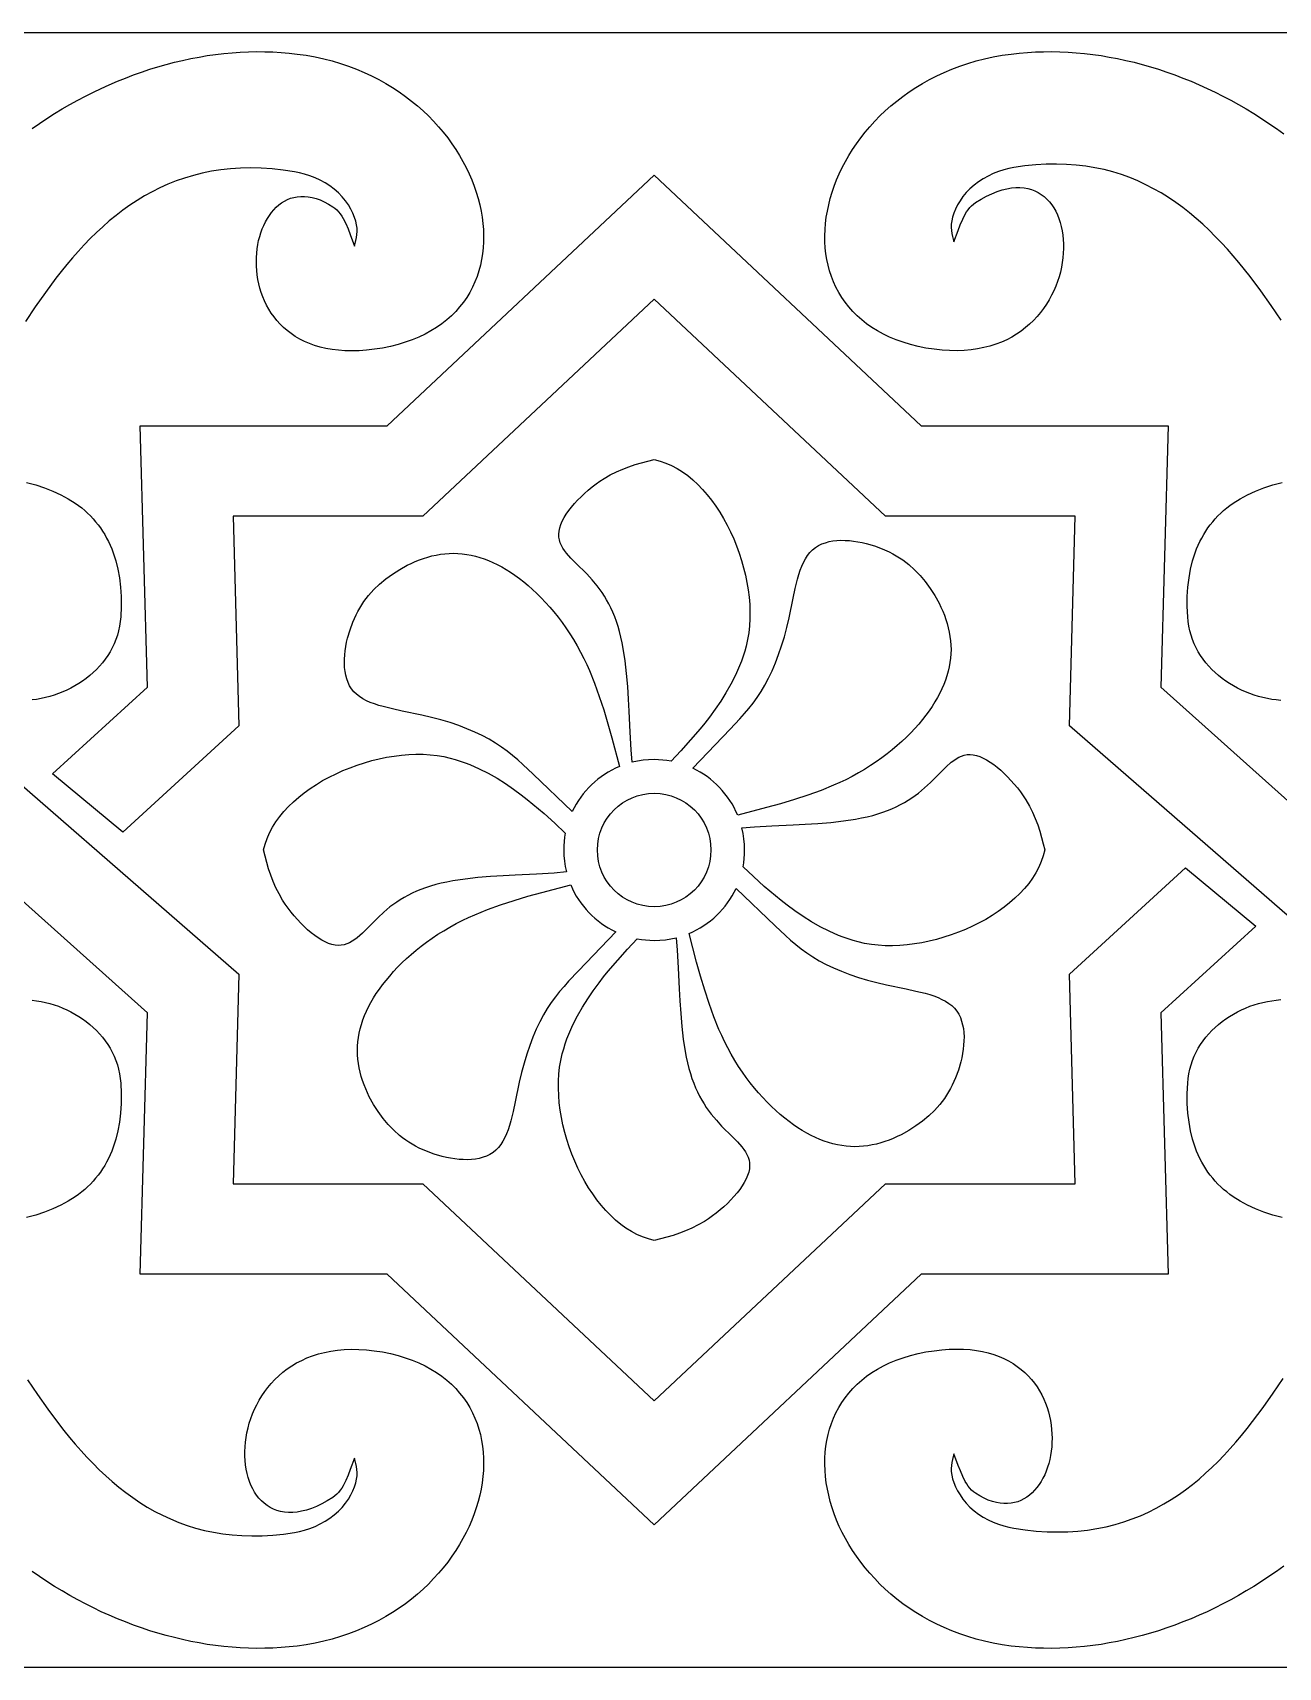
# Model space of a CAD drawing. Extents: x 1205 to 1306, y 664 to 686.
# Drawn here: x 1247.41 to 1264.17, y 663.79 to 685.79 of the extents above; entities that cross this region are included whole.
import ezdxf

# ---------------------------------------------------------------- set-up
doc = ezdxf.new("R2010")
doc.units = 0
doc.layers.add('LAYER_1', color=18, linetype='CONTINUOUS')

msp = doc.modelspace()

# ---------------------------------------------------------------- linework, layer by layer
at = {"layer": 'LAYER_1'}
for points in [[(1287.336, 685.791), (1255.77, 685.791), (1224.203, 685.791)], [(1247.399, 684.501), (1247.499, 684.57), (1247.6, 684.637), (1247.702, 684.702), (1247.805, 684.764), (1247.909, 684.824), (1248.013, 684.882), (1248.119, 684.938), (1248.225, 684.991), (1248.331, 685.042), (1248.439, 685.091), (1248.547, 685.137), (1248.655, 685.181), (1248.764, 685.223), (1248.873, 685.261), (1248.983, 685.298), (1249.093, 685.332), (1249.203, 685.363), (1249.314, 685.392), (1249.425, 685.418), (1249.536, 685.442), (1249.646, 685.463), (1249.757, 685.482), (1249.868, 685.497), (1249.979, 685.51), (1250.09, 685.521), (1250.201, 685.529), (1250.311, 685.534), (1250.421, 685.536), (1250.531, 685.535), (1250.64, 685.532), (1250.749, 685.525), (1250.858, 685.516), (1250.966, 685.504), (1251.088, 685.487), (1251.208, 685.465), (1251.324, 685.44), (1251.439, 685.41), (1251.55, 685.377), (1251.658, 685.341), (1251.764, 685.301), (1251.867, 685.257), (1251.967, 685.211), (1252.064, 685.161), (1252.158, 685.108), (1252.25, 685.053), (1252.338, 684.995), (1252.423, 684.934), (1252.505, 684.871), (1252.584, 684.806), (1252.66, 684.739), (1252.733, 684.67), (1252.802, 684.598), (1252.869, 684.525), (1252.932, 684.451), (1252.991, 684.374), (1253.048, 684.297), (1253.101, 684.218), (1253.151, 684.138), (1253.197, 684.057), (1253.24, 683.976), (1253.279, 683.893), (1253.315, 683.81), (1253.347, 683.727), (1253.376, 683.643), (1253.401, 683.559), (1253.423, 683.475), (1253.441, 683.391), (1253.455, 683.308), (1253.465, 683.224), (1253.472, 683.141), (1253.475, 683.059), (1253.474, 682.977), (1253.469, 682.896), (1253.46, 682.816), (1253.448, 682.738), (1253.431, 682.66), (1253.41, 682.584), (1253.386, 682.509), (1253.357, 682.436), (1253.324, 682.365), (1253.288, 682.296), (1253.247, 682.228), (1253.202, 682.163), (1253.152, 682.1), (1253.099, 682.039), (1253.041, 681.981), (1252.979, 681.926), (1252.912, 681.873), (1252.841, 681.824), (1252.766, 681.777), (1252.687, 681.734), (1252.602, 681.694), (1252.514, 681.657), (1252.421, 681.624), (1252.323, 681.594), (1252.221, 681.569), (1252.114, 681.547), (1252.005, 681.53), (1251.9, 681.517), (1251.799, 681.51), (1251.702, 681.507), (1251.609, 681.509), (1251.52, 681.516), (1251.435, 681.526), (1251.353, 681.541), (1251.275, 681.559), (1251.201, 681.581), (1251.131, 681.607), (1251.064, 681.636), (1251.001, 681.668), (1250.941, 681.703), (1250.885, 681.741), (1250.832, 681.781), (1250.783, 681.824), (1250.737, 681.87), (1250.694, 681.917), (1250.655, 681.967), (1250.618, 682.018), (1250.585, 682.071), (1250.555, 682.125), (1250.528, 682.18), (1250.505, 682.237), (1250.484, 682.295), (1250.466, 682.353), (1250.451, 682.412), (1250.438, 682.471), (1250.429, 682.53), (1250.422, 682.59), (1250.418, 682.649), (1250.417, 682.708), (1250.418, 682.767), (1250.422, 682.825), (1250.428, 682.882), (1250.437, 682.938), (1250.448, 682.993), (1250.462, 683.047), (1250.478, 683.099), (1250.496, 683.15), (1250.517, 683.198), (1250.54, 683.245), (1250.565, 683.289), (1250.592, 683.331), (1250.621, 683.371), (1250.652, 683.408), (1250.685, 683.442), (1250.72, 683.472), (1250.757, 683.5), (1250.796, 683.524), (1250.836, 683.545), (1250.878, 683.562), (1250.922, 683.574), (1250.968, 683.583), (1251.015, 683.588), (1251.064, 683.588), (1251.115, 683.583), (1251.167, 683.574), (1251.22, 683.56), (1251.275, 683.54), (1251.331, 683.515), (1251.388, 683.485), (1251.446, 683.449), (1251.474, 683.429), (1251.499, 683.406), (1251.523, 683.38), (1251.545, 683.352), (1251.566, 683.322), (1251.585, 683.291), (1251.62, 683.222), (1251.651, 683.149), (1251.68, 683.073), (1251.737, 682.918), (1251.757, 682.994), (1251.765, 683.033), (1251.77, 683.073), (1251.773, 683.115), (1251.772, 683.158), (1251.766, 683.204), (1251.756, 683.253), (1251.739, 683.305), (1251.717, 683.36), (1251.688, 683.416), (1251.655, 683.472), (1251.615, 683.528), (1251.571, 683.583), (1251.521, 683.635), (1251.466, 683.684), (1251.406, 683.729), (1251.343, 683.77), (1251.276, 683.806), (1251.207, 683.839), (1251.137, 683.866), (1251.067, 683.889), (1250.998, 683.907), (1250.931, 683.92), (1250.778, 683.942), (1250.629, 683.958), (1250.484, 683.967), (1250.342, 683.97), (1250.205, 683.967), (1250.071, 683.959), (1249.94, 683.944), (1249.813, 683.925), (1249.69, 683.9), (1249.57, 683.87), (1249.452, 683.835), (1249.339, 683.795), (1249.228, 683.751), (1249.12, 683.703), (1249.014, 683.65), (1248.912, 683.593), (1248.812, 683.533), (1248.715, 683.469), (1248.621, 683.401), (1248.529, 683.331), (1248.439, 683.257), (1248.351, 683.18), (1248.266, 683.101), (1248.182, 683.019), (1248.101, 682.935), (1248.021, 682.848), (1247.943, 682.76), (1247.867, 682.67), (1247.793, 682.578), (1247.72, 682.485), (1247.578, 682.294), (1247.442, 682.101), (1247.309, 681.905)], [(1264.203, 681.922), (1264.069, 682.12), (1263.93, 682.316), (1263.786, 682.508), (1263.712, 682.603), (1263.637, 682.696), (1263.56, 682.787), (1263.481, 682.877), (1263.401, 682.964), (1263.319, 683.05), (1263.235, 683.133), (1263.15, 683.214), (1263.062, 683.291), (1262.972, 683.366), (1262.88, 683.438), (1262.786, 683.507), (1262.689, 683.572), (1262.59, 683.634), (1262.488, 683.691), (1262.384, 683.745), (1262.277, 683.795), (1262.168, 683.84), (1262.055, 683.881), (1261.94, 683.917), (1261.822, 683.948), (1261.7, 683.974), (1261.576, 683.994), (1261.448, 684.01), (1261.317, 684.019), (1261.182, 684.023), (1261.044, 684.021), (1260.902, 684.012), (1260.757, 683.997), (1260.608, 683.976), (1260.541, 683.963), (1260.472, 683.945), (1260.402, 683.922), (1260.332, 683.894), (1260.264, 683.862), (1260.197, 683.826), (1260.133, 683.785), (1260.073, 683.74), (1260.018, 683.691), (1259.969, 683.638), (1259.924, 683.584), (1259.885, 683.528), (1259.851, 683.472), (1259.823, 683.416), (1259.8, 683.361), (1259.784, 683.309), (1259.773, 683.26), (1259.767, 683.214), (1259.766, 683.17), (1259.769, 683.129), (1259.775, 683.089), (1259.783, 683.05), (1259.802, 682.974), (1259.859, 683.129), (1259.888, 683.205), (1259.92, 683.279), (1259.954, 683.347), (1259.973, 683.379), (1259.994, 683.409), (1260.016, 683.437), (1260.04, 683.462), (1260.065, 683.485), (1260.093, 683.505), (1260.169, 683.551), (1260.242, 683.591), (1260.314, 683.624), (1260.382, 683.652), (1260.449, 683.674), (1260.513, 683.69), (1260.575, 683.701), (1260.634, 683.706), (1260.691, 683.706), (1260.745, 683.702), (1260.797, 683.693), (1260.846, 683.679), (1260.892, 683.661), (1260.937, 683.639), (1260.978, 683.613), (1261.017, 683.584), (1261.053, 683.551), (1261.087, 683.514), (1261.118, 683.475), (1261.146, 683.432), (1261.172, 683.387), (1261.195, 683.339), (1261.215, 683.289), (1261.232, 683.236), (1261.247, 683.182), (1261.258, 683.126), (1261.267, 683.068), (1261.273, 683.009), (1261.277, 682.948), (1261.277, 682.887), (1261.274, 682.824), (1261.269, 682.761), (1261.26, 682.698), (1261.249, 682.634), (1261.235, 682.57), (1261.217, 682.507), (1261.197, 682.443), (1261.173, 682.38), (1261.147, 682.318), (1261.117, 682.257), (1261.084, 682.197), (1261.048, 682.138), (1261.009, 682.08), (1260.967, 682.024), (1260.922, 681.97), (1260.873, 681.918), (1260.821, 681.868), (1260.766, 681.821), (1260.708, 681.776), (1260.646, 681.734), (1260.581, 681.695), (1260.513, 681.659), (1260.441, 681.627), (1260.366, 681.598), (1260.287, 681.573), (1260.206, 681.552), (1260.12, 681.535), (1260.032, 681.522), (1259.939, 681.514), (1259.844, 681.51), (1259.744, 681.512), (1259.642, 681.518), (1259.535, 681.53), (1259.426, 681.547), (1259.319, 681.569), (1259.216, 681.594), (1259.119, 681.624), (1259.026, 681.657), (1258.937, 681.694), (1258.853, 681.734), (1258.773, 681.777), (1258.698, 681.824), (1258.627, 681.873), (1258.561, 681.926), (1258.499, 681.981), (1258.441, 682.039), (1258.387, 682.1), (1258.338, 682.163), (1258.293, 682.228), (1258.252, 682.296), (1258.215, 682.365), (1258.182, 682.436), (1258.154, 682.509), (1258.129, 682.584), (1258.108, 682.66), (1258.092, 682.738), (1258.079, 682.816), (1258.071, 682.896), (1258.066, 682.977), (1258.065, 683.059), (1258.068, 683.141), (1258.074, 683.224), (1258.085, 683.308), (1258.099, 683.391), (1258.117, 683.475), (1258.138, 683.559), (1258.163, 683.643), (1258.192, 683.727), (1258.224, 683.81), (1258.26, 683.893), (1258.3, 683.976), (1258.342, 684.057), (1258.389, 684.138), (1258.438, 684.218), (1258.492, 684.297), (1258.548, 684.374), (1258.608, 684.451), (1258.671, 684.525), (1258.737, 684.598), (1258.807, 684.67), (1258.879, 684.739), (1258.955, 684.806), (1259.034, 684.871), (1259.116, 684.934), (1259.202, 684.995), (1259.29, 685.053), (1259.381, 685.108), (1259.475, 685.161), (1259.572, 685.211), (1259.672, 685.257), (1259.775, 685.301), (1259.881, 685.341), (1259.99, 685.377), (1260.101, 685.41), (1260.215, 685.44), (1260.332, 685.465), (1260.451, 685.487), (1260.573, 685.504), (1260.681, 685.516), (1260.79, 685.525), (1260.899, 685.532), (1261.008, 685.535), (1261.118, 685.536), (1261.228, 685.534), (1261.339, 685.529), (1261.449, 685.521), (1261.56, 685.51), (1261.671, 685.497), (1261.782, 685.482), (1261.893, 685.463), (1262.004, 685.442), (1262.115, 685.418), (1262.225, 685.392), (1262.336, 685.363), (1262.446, 685.332), (1262.556, 685.298), (1262.666, 685.261), (1262.775, 685.223), (1262.884, 685.181), (1262.993, 685.137), (1263.101, 685.091), (1263.208, 685.042), (1263.315, 684.991), (1263.421, 684.938), (1263.526, 684.882), (1263.631, 684.824), (1263.735, 684.764), (1263.837, 684.702), (1263.939, 684.637), (1264.04, 684.57), (1264.14, 684.501), (1264.239, 684.429)], [(1247.323, 679.737), (1247.449, 679.704), (1247.568, 679.666), (1247.681, 679.622), (1247.787, 679.573), (1247.887, 679.519), (1247.98, 679.459), (1248.024, 679.427), (1248.067, 679.394), (1248.108, 679.36), (1248.147, 679.324), (1248.185, 679.287), (1248.221, 679.249), (1248.255, 679.209), (1248.288, 679.168), (1248.319, 679.125), (1248.349, 679.082), (1248.377, 679.037), (1248.403, 678.99), (1248.428, 678.943), (1248.451, 678.894), (1248.472, 678.843), (1248.491, 678.792), (1248.526, 678.684), (1248.554, 678.572), (1248.575, 678.454), (1248.589, 678.33), (1248.597, 678.202), (1248.598, 678.068), (1248.593, 677.929), (1248.587, 677.864), (1248.577, 677.802), (1248.564, 677.741), (1248.548, 677.681), (1248.528, 677.623), (1248.505, 677.567), (1248.479, 677.512), (1248.45, 677.459), (1248.418, 677.407), (1248.384, 677.358), (1248.347, 677.31), (1248.308, 677.264), (1248.266, 677.22), (1248.222, 677.178), (1248.177, 677.138), (1248.129, 677.1), (1248.08, 677.065), (1248.029, 677.031), (1247.977, 676.999), (1247.923, 676.97), (1247.868, 676.943), (1247.812, 676.918), (1247.755, 676.895), (1247.697, 676.875), (1247.639, 676.857), (1247.58, 676.842), (1247.52, 676.829), (1247.46, 676.818), (1247.4, 676.81)], [(1264.199, 676.805), (1264.139, 676.81), (1264.079, 676.818), (1264.019, 676.829), (1263.96, 676.842), (1263.901, 676.857), (1263.842, 676.875), (1263.784, 676.895), (1263.727, 676.918), (1263.671, 676.943), (1263.616, 676.97), (1263.563, 676.999), (1263.51, 677.031), (1263.46, 677.065), (1263.41, 677.1), (1263.363, 677.138), (1263.317, 677.178), (1263.273, 677.22), (1263.232, 677.264), (1263.193, 677.31), (1263.156, 677.358), (1263.121, 677.407), (1263.09, 677.459), (1263.061, 677.512), (1263.035, 677.567), (1263.012, 677.623), (1262.992, 677.681), (1262.975, 677.741), (1262.962, 677.802), (1262.952, 677.864), (1262.947, 677.929), (1262.941, 678.068), (1262.942, 678.202), (1262.95, 678.33), (1262.965, 678.454), (1262.986, 678.572), (1263.014, 678.684), (1263.048, 678.792), (1263.068, 678.843), (1263.089, 678.894), (1263.112, 678.943), (1263.136, 678.99), (1263.163, 679.037), (1263.19, 679.082), (1263.22, 679.125), (1263.251, 679.168), (1263.284, 679.209), (1263.318, 679.249), (1263.354, 679.287), (1263.392, 679.324), (1263.431, 679.36), (1263.472, 679.394), (1263.515, 679.427), (1263.559, 679.459), (1263.653, 679.519), (1263.752, 679.573), (1263.859, 679.622), (1263.972, 679.666), (1264.091, 679.704), (1264.217, 679.737)], [(1247.4, 672.771), (1247.46, 672.763), (1247.52, 672.753), (1247.58, 672.74), (1247.639, 672.725), (1247.697, 672.707), (1247.755, 672.687), (1247.812, 672.664), (1247.868, 672.639), (1247.923, 672.612), (1247.977, 672.583), (1248.029, 672.551), (1248.08, 672.517), (1248.129, 672.481), (1248.177, 672.443), (1248.222, 672.403), (1248.266, 672.361), (1248.308, 672.317), (1248.347, 672.272), (1248.384, 672.224), (1248.418, 672.174), (1248.45, 672.123), (1248.479, 672.07), (1248.505, 672.015), (1248.528, 671.959), (1248.548, 671.901), (1248.564, 671.841), (1248.577, 671.78), (1248.587, 671.717), (1248.593, 671.653), (1248.598, 671.514), (1248.597, 671.38), (1248.589, 671.251), (1248.575, 671.128), (1248.554, 671.01), (1248.526, 670.898), (1248.491, 670.79), (1248.472, 670.739), (1248.451, 670.688), (1248.428, 670.639), (1248.403, 670.591), (1248.377, 670.545), (1248.349, 670.5), (1248.319, 670.456), (1248.288, 670.414), (1248.255, 670.373), (1248.221, 670.333), (1248.185, 670.295), (1248.147, 670.258), (1248.108, 670.222), (1248.067, 670.188), (1248.024, 670.155), (1247.98, 670.123), (1247.887, 670.063), (1247.787, 670.009), (1247.681, 669.96), (1247.568, 669.916), (1247.449, 669.878), (1247.323, 669.844)], [(1264.217, 669.844), (1264.091, 669.878), (1263.972, 669.916), (1263.859, 669.96), (1263.752, 670.009), (1263.653, 670.063), (1263.559, 670.123), (1263.515, 670.155), (1263.472, 670.188), (1263.431, 670.222), (1263.392, 670.258), (1263.354, 670.295), (1263.318, 670.333), (1263.284, 670.373), (1263.251, 670.414), (1263.22, 670.456), (1263.19, 670.5), (1263.163, 670.545), (1263.136, 670.591), (1263.112, 670.639), (1263.089, 670.688), (1263.068, 670.739), (1263.048, 670.79), (1263.014, 670.898), (1262.986, 671.01), (1262.965, 671.128), (1262.95, 671.251), (1262.942, 671.38), (1262.941, 671.514), (1262.947, 671.653), (1262.952, 671.717), (1262.962, 671.78), (1262.975, 671.841), (1262.992, 671.901), (1263.012, 671.959), (1263.035, 672.015), (1263.061, 672.07), (1263.09, 672.123), (1263.121, 672.174), (1263.156, 672.224), (1263.193, 672.272), (1263.232, 672.317), (1263.273, 672.361), (1263.317, 672.403), (1263.363, 672.443), (1263.41, 672.481), (1263.46, 672.517), (1263.51, 672.551), (1263.563, 672.583), (1263.616, 672.612), (1263.671, 672.639), (1263.727, 672.664), (1263.784, 672.687), (1263.842, 672.707), (1263.901, 672.725), (1263.96, 672.74), (1264.019, 672.753), (1264.079, 672.763), (1264.139, 672.771), (1264.199, 672.777)], [(1247.336, 667.66), (1247.471, 667.462), (1247.61, 667.266), (1247.754, 667.074), (1247.827, 666.979), (1247.903, 666.886), (1247.98, 666.795), (1248.058, 666.705), (1248.138, 666.617), (1248.22, 666.532), (1248.304, 666.449), (1248.39, 666.368), (1248.478, 666.29), (1248.567, 666.215), (1248.659, 666.144), (1248.754, 666.075), (1248.85, 666.01), (1248.949, 665.948), (1249.051, 665.89), (1249.155, 665.837), (1249.262, 665.787), (1249.372, 665.742), (1249.484, 665.701), (1249.599, 665.665), (1249.718, 665.634), (1249.839, 665.608), (1249.964, 665.587), (1250.092, 665.572), (1250.223, 665.563), (1250.357, 665.559), (1250.495, 665.561), (1250.637, 665.57), (1250.782, 665.584), (1250.931, 665.606), (1250.998, 665.619), (1251.067, 665.637), (1251.137, 665.66), (1251.207, 665.687), (1251.276, 665.72), (1251.343, 665.756), (1251.406, 665.797), (1251.466, 665.842), (1251.521, 665.891), (1251.571, 665.943), (1251.615, 665.998), (1251.655, 666.054), (1251.688, 666.11), (1251.717, 666.166), (1251.739, 666.221), (1251.756, 666.273), (1251.766, 666.322), (1251.772, 666.368), (1251.773, 666.411), (1251.77, 666.453), (1251.765, 666.493), (1251.757, 666.532), (1251.737, 666.607), (1251.68, 666.453), (1251.651, 666.376), (1251.62, 666.303), (1251.585, 666.235), (1251.566, 666.203), (1251.546, 666.173), (1251.523, 666.145), (1251.5, 666.12), (1251.474, 666.097), (1251.446, 666.077), (1251.371, 666.031), (1251.297, 665.991), (1251.226, 665.957), (1251.157, 665.93), (1251.09, 665.908), (1251.026, 665.892), (1250.965, 665.881), (1250.906, 665.876), (1250.849, 665.875), (1250.795, 665.88), (1250.743, 665.889), (1250.694, 665.903), (1250.647, 665.92), (1250.603, 665.942), (1250.561, 665.968), (1250.522, 665.998), (1250.486, 666.031), (1250.452, 666.068), (1250.421, 666.107), (1250.393, 666.15), (1250.368, 666.195), (1250.345, 666.243), (1250.325, 666.293), (1250.307, 666.346), (1250.293, 666.4), (1250.281, 666.456), (1250.272, 666.514), (1250.266, 666.573), (1250.263, 666.634), (1250.262, 666.695), (1250.265, 666.758), (1250.27, 666.821), (1250.279, 666.884), (1250.29, 666.948), (1250.305, 667.012), (1250.322, 667.075), (1250.343, 667.139), (1250.366, 667.201), (1250.393, 667.264), (1250.422, 667.325), (1250.455, 667.385), (1250.491, 667.444), (1250.53, 667.502), (1250.572, 667.558), (1250.618, 667.612), (1250.666, 667.664), (1250.718, 667.713), (1250.773, 667.761), (1250.832, 667.806), (1250.893, 667.848), (1250.958, 667.887), (1251.027, 667.922), (1251.098, 667.955), (1251.173, 667.984), (1251.252, 668.009), (1251.334, 668.03), (1251.419, 668.047), (1251.508, 668.06), (1251.6, 668.068), (1251.696, 668.072), (1251.795, 668.07), (1251.898, 668.064), (1252.004, 668.052), (1252.114, 668.035), (1252.221, 668.013), (1252.323, 667.988), (1252.421, 667.958), (1252.514, 667.925), (1252.602, 667.888), (1252.687, 667.848), (1252.766, 667.805), (1252.841, 667.758), (1252.912, 667.708), (1252.979, 667.656), (1253.041, 667.6), (1253.099, 667.542), (1253.152, 667.482), (1253.202, 667.419), (1253.247, 667.354), (1253.288, 667.286), (1253.324, 667.217), (1253.357, 667.146), (1253.386, 667.072), (1253.41, 666.998), (1253.431, 666.922), (1253.448, 666.844), (1253.46, 666.765), (1253.469, 666.685), (1253.474, 666.605), (1253.475, 666.523), (1253.472, 666.441), (1253.465, 666.358), (1253.455, 666.274), (1253.441, 666.19), (1253.423, 666.106), (1253.401, 666.022), (1253.376, 665.939), (1253.347, 665.855), (1253.315, 665.771), (1253.279, 665.688), (1253.24, 665.606), (1253.197, 665.524), (1253.151, 665.443), (1253.101, 665.364), (1253.048, 665.285), (1252.991, 665.207), (1252.932, 665.131), (1252.869, 665.057), (1252.802, 664.984), (1252.733, 664.912), (1252.66, 664.843), (1252.584, 664.776), (1252.505, 664.71), (1252.423, 664.647), (1252.338, 664.587), (1252.25, 664.529), (1252.158, 664.473), (1252.064, 664.421), (1251.967, 664.371), (1251.867, 664.325), (1251.764, 664.281), (1251.658, 664.241), (1251.55, 664.205), (1251.439, 664.171), (1251.324, 664.142), (1251.208, 664.117), (1251.088, 664.095), (1250.966, 664.077), (1250.858, 664.066), (1250.749, 664.056), (1250.64, 664.05), (1250.531, 664.047), (1250.421, 664.046), (1250.311, 664.048), (1250.201, 664.053), (1250.09, 664.061), (1249.979, 664.071), (1249.868, 664.084), (1249.757, 664.1), (1249.646, 664.119), (1249.536, 664.14), (1249.425, 664.163), (1249.314, 664.19), (1249.203, 664.219), (1249.093, 664.25), (1248.983, 664.284), (1248.873, 664.32), (1248.764, 664.359), (1248.655, 664.401), (1248.547, 664.444), (1248.439, 664.491), (1248.331, 664.539), (1248.225, 664.59), (1248.119, 664.644), (1248.013, 664.699), (1247.909, 664.757), (1247.805, 664.818), (1247.702, 664.88), (1247.6, 664.945), (1247.499, 665.012), (1247.399, 665.081)], [(1264.239, 665.152), (1264.14, 665.081), (1264.04, 665.012), (1263.939, 664.945), (1263.837, 664.88), (1263.735, 664.818), (1263.631, 664.757), (1263.526, 664.699), (1263.421, 664.644), (1263.315, 664.59), (1263.208, 664.539), (1263.101, 664.491), (1262.993, 664.444), (1262.884, 664.401), (1262.775, 664.359), (1262.666, 664.32), (1262.556, 664.284), (1262.446, 664.25), (1262.336, 664.219), (1262.225, 664.19), (1262.115, 664.163), (1262.004, 664.14), (1261.893, 664.119), (1261.782, 664.1), (1261.671, 664.084), (1261.56, 664.071), (1261.449, 664.061), (1261.339, 664.053), (1261.228, 664.048), (1261.118, 664.046), (1261.008, 664.047), (1260.899, 664.05), (1260.79, 664.056), (1260.681, 664.066), (1260.573, 664.077), (1260.451, 664.095), (1260.332, 664.117), (1260.215, 664.142), (1260.101, 664.171), (1259.99, 664.205), (1259.881, 664.241), (1259.775, 664.281), (1259.672, 664.325), (1259.572, 664.371), (1259.475, 664.421), (1259.381, 664.473), (1259.29, 664.529), (1259.202, 664.587), (1259.116, 664.647), (1259.034, 664.71), (1258.955, 664.776), (1258.879, 664.843), (1258.807, 664.912), (1258.737, 664.984), (1258.671, 665.057), (1258.608, 665.131), (1258.548, 665.207), (1258.492, 665.285), (1258.438, 665.364), (1258.389, 665.443), (1258.342, 665.524), (1258.3, 665.606), (1258.26, 665.688), (1258.224, 665.771), (1258.192, 665.855), (1258.163, 665.939), (1258.138, 666.022), (1258.117, 666.106), (1258.099, 666.19), (1258.085, 666.274), (1258.074, 666.358), (1258.068, 666.441), (1258.065, 666.523), (1258.066, 666.605), (1258.071, 666.685), (1258.079, 666.765), (1258.092, 666.844), (1258.108, 666.922), (1258.129, 666.998), (1258.154, 667.072), (1258.182, 667.146), (1258.215, 667.217), (1258.252, 667.286), (1258.293, 667.354), (1258.338, 667.419), (1258.387, 667.482), (1258.441, 667.542), (1258.499, 667.6), (1258.561, 667.656), (1258.627, 667.708), (1258.698, 667.758), (1258.773, 667.805), (1258.853, 667.848), (1258.937, 667.888), (1259.026, 667.925), (1259.119, 667.958), (1259.216, 667.988), (1259.319, 668.013), (1259.426, 668.035), (1259.535, 668.052), (1259.639, 668.064), (1259.74, 668.072), (1259.837, 668.074), (1259.93, 668.072), (1260.02, 668.066), (1260.105, 668.056), (1260.186, 668.041), (1260.264, 668.023), (1260.338, 668.001), (1260.409, 667.975), (1260.475, 667.946), (1260.538, 667.914), (1260.598, 667.879), (1260.654, 667.841), (1260.707, 667.8), (1260.756, 667.757), (1260.802, 667.712), (1260.845, 667.665), (1260.885, 667.615), (1260.921, 667.564), (1260.954, 667.511), (1260.984, 667.457), (1261.011, 667.401), (1261.035, 667.345), (1261.056, 667.287), (1261.074, 667.229), (1261.089, 667.17), (1261.101, 667.111), (1261.111, 667.051), (1261.117, 666.992), (1261.121, 666.933), (1261.123, 666.873), (1261.121, 666.815), (1261.118, 666.757), (1261.111, 666.7), (1261.102, 666.643), (1261.091, 666.588), (1261.077, 666.535), (1261.061, 666.483), (1261.043, 666.432), (1261.023, 666.383), (1261, 666.337), (1260.975, 666.292), (1260.948, 666.25), (1260.919, 666.211), (1260.888, 666.174), (1260.855, 666.14), (1260.819, 666.109), (1260.783, 666.082), (1260.744, 666.058), (1260.703, 666.037), (1260.661, 666.02), (1260.617, 666.007), (1260.571, 665.999), (1260.524, 665.994), (1260.475, 665.994), (1260.425, 665.999), (1260.373, 666.008), (1260.32, 666.022), (1260.265, 666.042), (1260.209, 666.067), (1260.152, 666.097), (1260.093, 666.133), (1260.065, 666.153), (1260.04, 666.176), (1260.016, 666.202), (1259.994, 666.229), (1259.974, 666.259), (1259.955, 666.291), (1259.92, 666.359), (1259.889, 666.433), (1259.859, 666.509), (1259.802, 666.663), (1259.783, 666.588), (1259.775, 666.549), (1259.769, 666.509), (1259.766, 666.467), (1259.767, 666.424), (1259.773, 666.377), (1259.784, 666.328), (1259.8, 666.276), (1259.823, 666.222), (1259.851, 666.166), (1259.885, 666.11), (1259.924, 666.054), (1259.969, 665.999), (1260.018, 665.947), (1260.073, 665.898), (1260.133, 665.853), (1260.197, 665.812), (1260.264, 665.775), (1260.332, 665.743), (1260.402, 665.716), (1260.472, 665.693), (1260.541, 665.675), (1260.608, 665.662), (1260.761, 665.639), (1260.91, 665.624), (1261.056, 665.615), (1261.197, 665.612), (1261.335, 665.614), (1261.469, 665.623), (1261.599, 665.637), (1261.726, 665.657), (1261.85, 665.682), (1261.97, 665.712), (1262.087, 665.747), (1262.201, 665.787), (1262.312, 665.831), (1262.42, 665.879), (1262.525, 665.932), (1262.627, 665.989), (1262.727, 666.049), (1262.824, 666.113), (1262.919, 666.18), (1263.011, 666.251), (1263.101, 666.325), (1263.188, 666.402), (1263.274, 666.481), (1263.357, 666.563), (1263.439, 666.647), (1263.518, 666.734), (1263.596, 666.822), (1263.672, 666.912), (1263.747, 667.004), (1263.82, 667.097), (1263.961, 667.287), (1264.098, 667.481), (1264.23, 667.677)], [(1224.203, 663.791), (1255.77, 663.791), (1287.336, 663.791)]]:
    msp.add_lwpolyline(points, dxfattribs=at)
for points in [[(1255.77, 683.874), (1259.362, 680.499), (1262.686, 680.499), (1262.587, 676.984), (1265.83, 674.081), (1272.542, 674.09), (1273.013, 674.519), (1273.938, 673.595), (1273.139, 672.865), (1265.494, 672.865), (1261.356, 676.462), (1261.435, 679.283), (1258.881, 679.283), (1255.77, 682.205), (1252.659, 679.283), (1250.104, 679.283), (1250.183, 676.462), (1248.62, 675.032), (1247.675, 675.817), (1248.952, 676.984), (1248.854, 680.499), (1252.177, 680.499)], [(1255.77, 676.008), (1255.694, 676.005), (1255.619, 675.998), (1255.546, 675.987), (1255.474, 675.971), (1255.459, 676.138), (1255.445, 676.375), (1255.433, 676.661), (1255.424, 676.823), (1255.413, 676.993), (1255.398, 677.165), (1255.379, 677.336), (1255.354, 677.501), (1255.339, 677.581), (1255.322, 677.657), (1255.304, 677.73), (1255.284, 677.8), (1255.262, 677.866), (1255.238, 677.93), (1255.213, 677.99), (1255.187, 678.048), (1255.159, 678.104), (1255.13, 678.156), (1255.1, 678.207), (1255.068, 678.255), (1255.003, 678.346), (1254.934, 678.429), (1254.862, 678.507), (1254.717, 678.65), (1254.65, 678.718), (1254.59, 678.786), (1254.564, 678.82), (1254.541, 678.855), (1254.521, 678.89), (1254.505, 678.926), (1254.494, 678.964), (1254.487, 679.002), (1254.485, 679.042), (1254.489, 679.083), (1254.498, 679.126), (1254.513, 679.171), (1254.532, 679.217), (1254.557, 679.264), (1254.586, 679.311), (1254.619, 679.358), (1254.656, 679.406), (1254.696, 679.454), (1254.739, 679.5), (1254.785, 679.546), (1254.833, 679.591), (1254.883, 679.635), (1254.934, 679.677), (1254.987, 679.717), (1255.04, 679.754), (1255.095, 679.79), (1255.178, 679.838), (1255.262, 679.881), (1255.346, 679.918), (1255.43, 679.95), (1255.515, 679.979), (1255.6, 680.003), (1255.685, 680.025), (1255.77, 680.045), (1255.849, 680.026), (1255.926, 679.999), (1256.002, 679.966), (1256.077, 679.926), (1256.149, 679.881), (1256.22, 679.829), (1256.289, 679.773), (1256.355, 679.711), (1256.419, 679.644), (1256.481, 679.573), (1256.541, 679.498), (1256.598, 679.419), (1256.652, 679.337), (1256.703, 679.251), (1256.752, 679.163), (1256.797, 679.072), (1256.839, 678.979), (1256.878, 678.884), (1256.913, 678.787), (1256.945, 678.689), (1256.973, 678.59), (1256.998, 678.491), (1257.018, 678.391), (1257.034, 678.292), (1257.047, 678.193), (1257.055, 678.094), (1257.058, 677.996), (1257.058, 677.9), (1257.052, 677.806), (1257.042, 677.713), (1257.027, 677.622), (1257.007, 677.535), (1256.988, 677.467), (1256.967, 677.4), (1256.944, 677.334), (1256.918, 677.269), (1256.863, 677.144), (1256.802, 677.022), (1256.735, 676.906), (1256.664, 676.793), (1256.589, 676.685), (1256.513, 676.58), (1256.45, 676.5), (1256.387, 676.422), (1256.259, 676.272), (1256.129, 676.127), (1255.997, 675.986), (1255.941, 675.996), (1255.885, 676.002), (1255.828, 676.006)], [(1258.347, 675.737), (1258.266, 675.699), (1258.184, 675.662), (1258.014, 675.593), (1257.838, 675.53), (1257.656, 675.47), (1257.47, 675.414), (1257.28, 675.361), (1256.893, 675.26), (1256.87, 675.311), (1256.844, 675.362), (1256.817, 675.411), (1256.787, 675.458), (1256.756, 675.504), (1256.722, 675.548), (1256.686, 675.591), (1256.649, 675.632), (1256.609, 675.672), (1256.568, 675.709), (1256.525, 675.745), (1256.481, 675.778), (1256.435, 675.81), (1256.387, 675.84), (1256.338, 675.867), (1256.288, 675.892), (1256.791, 676.418), (1256.921, 676.557), (1256.983, 676.626), (1257.042, 676.696), (1257.1, 676.768), (1257.155, 676.844), (1257.208, 676.924), (1257.26, 677.011), (1257.309, 677.104), (1257.357, 677.204), (1257.402, 677.309), (1257.444, 677.421), (1257.484, 677.538), (1257.521, 677.659), (1257.555, 677.785), (1257.586, 677.915), (1257.64, 678.181), (1257.667, 678.312), (1257.698, 678.438), (1257.716, 678.498), (1257.735, 678.556), (1257.756, 678.611), (1257.779, 678.662), (1257.805, 678.711), (1257.833, 678.755), (1257.865, 678.795), (1257.9, 678.831), (1257.938, 678.862), (1257.98, 678.888), (1258.025, 678.91), (1258.073, 678.927), (1258.122, 678.941), (1258.174, 678.95), (1258.228, 678.956), (1258.282, 678.959), (1258.338, 678.958), (1258.395, 678.955), (1258.452, 678.948), (1258.509, 678.94), (1258.566, 678.928), (1258.622, 678.915), (1258.732, 678.883), (1258.835, 678.845), (1258.933, 678.802), (1258.98, 678.777), (1259.026, 678.752), (1259.07, 678.724), (1259.113, 678.695), (1259.155, 678.665), (1259.195, 678.632), (1259.273, 678.563), (1259.347, 678.486), (1259.417, 678.403), (1259.484, 678.312), (1259.546, 678.215), (1259.602, 678.113), (1259.628, 678.059), (1259.652, 678.005), (1259.674, 677.95), (1259.694, 677.895), (1259.711, 677.838), (1259.726, 677.781), (1259.739, 677.723), (1259.749, 677.665), (1259.757, 677.607), (1259.761, 677.548), (1259.763, 677.49), (1259.761, 677.431), (1259.757, 677.373), (1259.749, 677.314), (1259.738, 677.255), (1259.725, 677.196), (1259.708, 677.137), (1259.688, 677.078), (1259.666, 677.019), (1259.64, 676.96), (1259.612, 676.901), (1259.58, 676.842), (1259.545, 676.783), (1259.508, 676.724), (1259.468, 676.664), (1259.424, 676.605), (1259.378, 676.546), (1259.329, 676.486), (1259.276, 676.427), (1259.221, 676.369), (1259.164, 676.31), (1259.103, 676.253), (1259.04, 676.196), (1258.973, 676.14), (1258.904, 676.084), (1258.833, 676.03), (1258.758, 675.978), (1258.681, 675.926), (1258.601, 675.876), (1258.519, 675.828), (1258.434, 675.782)], [(1254.668, 675.309), (1254.142, 675.812), (1254.004, 675.942), (1253.935, 676.004), (1253.865, 676.063), (1253.793, 676.121), (1253.717, 676.176), (1253.636, 676.23), (1253.55, 676.281), (1253.457, 676.33), (1253.357, 676.378), (1253.251, 676.423), (1253.14, 676.465), (1253.023, 676.505), (1252.901, 676.542), (1252.775, 676.576), (1252.645, 676.607), (1252.379, 676.661), (1252.248, 676.689), (1252.123, 676.72), (1252.063, 676.737), (1252.005, 676.756), (1251.95, 676.777), (1251.898, 676.8), (1251.85, 676.826), (1251.806, 676.855), (1251.765, 676.886), (1251.73, 676.921), (1251.699, 676.96), (1251.672, 677.002), (1251.651, 677.046), (1251.633, 677.094), (1251.62, 677.144), (1251.61, 677.195), (1251.604, 677.249), (1251.602, 677.304), (1251.602, 677.36), (1251.606, 677.416), (1251.612, 677.473), (1251.621, 677.53), (1251.632, 677.587), (1251.645, 677.643), (1251.677, 677.753), (1251.715, 677.857), (1251.759, 677.954), (1251.783, 678.001), (1251.809, 678.047), (1251.836, 678.091), (1251.865, 678.134), (1251.896, 678.176), (1251.928, 678.217), (1251.998, 678.295), (1252.074, 678.368), (1252.158, 678.439), (1252.249, 678.505), (1252.346, 678.567), (1252.448, 678.623), (1252.501, 678.649), (1252.555, 678.673), (1252.61, 678.695), (1252.666, 678.715), (1252.723, 678.732), (1252.78, 678.748), (1252.837, 678.761), (1252.895, 678.771), (1252.954, 678.778), (1253.012, 678.783), (1253.071, 678.784), (1253.129, 678.783), (1253.188, 678.778), (1253.247, 678.77), (1253.306, 678.76), (1253.364, 678.746), (1253.423, 678.729), (1253.482, 678.71), (1253.541, 678.687), (1253.6, 678.661), (1253.659, 678.633), (1253.718, 678.601), (1253.778, 678.567), (1253.837, 678.529), (1253.896, 678.489), (1253.956, 678.445), (1254.015, 678.399), (1254.074, 678.35), (1254.133, 678.298), (1254.192, 678.243), (1254.25, 678.185), (1254.308, 678.124), (1254.365, 678.061), (1254.421, 677.995), (1254.476, 677.926), (1254.53, 677.854), (1254.583, 677.78), (1254.634, 677.702), (1254.684, 677.623), (1254.732, 677.54), (1254.779, 677.455), (1254.823, 677.368), (1254.862, 677.287), (1254.898, 677.205), (1254.967, 677.035), (1255.031, 676.859), (1255.091, 676.677), (1255.147, 676.491), (1255.2, 676.301), (1255.301, 675.914), (1255.249, 675.891), (1255.199, 675.866), (1255.15, 675.838), (1255.103, 675.809), (1255.057, 675.777), (1255.012, 675.743), (1254.969, 675.707), (1254.928, 675.67), (1254.889, 675.63), (1254.851, 675.589), (1254.816, 675.546), (1254.782, 675.502), (1254.751, 675.456), (1254.721, 675.408), (1254.694, 675.359)], [(1255.77, 667.376), (1258.881, 670.299), (1261.435, 670.299), (1261.356, 673.12), (1262.919, 674.55), (1263.864, 673.765), (1262.587, 672.598), (1262.686, 669.083), (1259.362, 669.083), (1255.77, 665.708), (1252.177, 669.083), (1248.854, 669.083), (1248.952, 672.598), (1245.71, 675.501), (1238.998, 675.492), (1238.527, 675.063), (1237.602, 675.987), (1238.401, 676.717), (1246.046, 676.717), (1250.183, 673.12), (1250.104, 670.299), (1252.659, 670.299)], [(1251.477, 673.51), (1251.434, 673.519), (1251.389, 673.534), (1251.344, 673.554), (1251.297, 673.578), (1251.25, 673.607), (1251.202, 673.64), (1251.154, 673.677), (1251.107, 673.717), (1251.06, 673.76), (1251.014, 673.806), (1250.969, 673.854), (1250.926, 673.904), (1250.884, 673.955), (1250.844, 674.008), (1250.806, 674.062), (1250.771, 674.116), (1250.722, 674.199), (1250.68, 674.283), (1250.643, 674.367), (1250.61, 674.451), (1250.582, 674.536), (1250.557, 674.621), (1250.535, 674.706), (1250.515, 674.791), (1250.535, 674.87), (1250.561, 674.947), (1250.595, 675.023), (1250.634, 675.098), (1250.68, 675.17), (1250.731, 675.241), (1250.788, 675.31), (1250.85, 675.376), (1250.916, 675.441), (1250.987, 675.503), (1251.062, 675.562), (1251.141, 675.619), (1251.224, 675.673), (1251.309, 675.725), (1251.398, 675.773), (1251.489, 675.818), (1251.582, 675.86), (1251.677, 675.899), (1251.774, 675.934), (1251.871, 675.966), (1251.97, 675.994), (1252.07, 676.019), (1252.169, 676.039), (1252.269, 676.056), (1252.368, 676.068), (1252.467, 676.076), (1252.564, 676.08), (1252.66, 676.079), (1252.755, 676.073), (1252.848, 676.063), (1252.938, 676.048), (1253.026, 676.028), (1253.094, 676.009), (1253.161, 675.988), (1253.227, 675.965), (1253.291, 675.94), (1253.417, 675.884), (1253.538, 675.823), (1253.655, 675.756), (1253.768, 675.685), (1253.876, 675.611), (1253.98, 675.534), (1254.061, 675.472), (1254.139, 675.409), (1254.289, 675.281), (1254.434, 675.15), (1254.574, 675.018), (1254.565, 674.963), (1254.558, 674.906), (1254.554, 674.849), (1254.553, 674.791), (1254.555, 674.715), (1254.562, 674.64), (1254.574, 674.567), (1254.589, 674.495), (1254.423, 674.48), (1254.186, 674.467), (1253.9, 674.454), (1253.737, 674.445), (1253.568, 674.434), (1253.396, 674.419), (1253.225, 674.4), (1253.059, 674.375), (1252.98, 674.36), (1252.903, 674.344), (1252.83, 674.325), (1252.761, 674.305), (1252.694, 674.283), (1252.631, 674.26), (1252.57, 674.235), (1252.512, 674.208), (1252.457, 674.18), (1252.404, 674.151), (1252.354, 674.121), (1252.306, 674.09), (1252.215, 674.024), (1252.131, 673.955), (1252.054, 673.884), (1251.911, 673.739), (1251.843, 673.671), (1251.775, 673.611), (1251.741, 673.585), (1251.706, 673.562), (1251.67, 673.542), (1251.634, 673.527), (1251.597, 673.515), (1251.559, 673.508), (1251.519, 673.506)], [(1256.986, 674.791), (1256.984, 674.867), (1256.977, 674.942), (1256.966, 675.015), (1256.95, 675.087), (1257.117, 675.101), (1257.353, 675.115), (1257.64, 675.128), (1257.802, 675.137), (1257.971, 675.148), (1258.144, 675.162), (1258.315, 675.182), (1258.48, 675.207), (1258.559, 675.222), (1258.636, 675.238), (1258.709, 675.257), (1258.779, 675.277), (1258.845, 675.299), (1258.909, 675.322), (1258.969, 675.347), (1259.027, 675.374), (1259.082, 675.402), (1259.135, 675.431), (1259.185, 675.461), (1259.234, 675.492), (1259.324, 675.558), (1259.408, 675.627), (1259.486, 675.698), (1259.629, 675.843), (1259.697, 675.911), (1259.764, 675.971), (1259.799, 675.997), (1259.833, 676.02), (1259.869, 676.039), (1259.905, 676.055), (1259.942, 676.067), (1259.981, 676.074), (1260.021, 676.076), (1260.062, 676.072), (1260.105, 676.063), (1260.15, 676.048), (1260.196, 676.028), (1260.242, 676.004), (1260.29, 675.975), (1260.337, 675.942), (1260.385, 675.905), (1260.432, 675.865), (1260.479, 675.822), (1260.525, 675.776), (1260.57, 675.728), (1260.614, 675.678), (1260.656, 675.626), (1260.696, 675.574), (1260.733, 675.52), (1260.768, 675.466), (1260.817, 675.383), (1260.859, 675.299), (1260.897, 675.215), (1260.929, 675.13), (1260.957, 675.046), (1260.982, 674.961), (1261.004, 674.876), (1261.024, 674.791), (1261.004, 674.712), (1260.978, 674.634), (1260.945, 674.558), (1260.905, 674.484), (1260.859, 674.411), (1260.808, 674.341), (1260.751, 674.272), (1260.69, 674.205), (1260.623, 674.141), (1260.552, 674.079), (1260.477, 674.02), (1260.398, 673.963), (1260.315, 673.909), (1260.23, 673.857), (1260.141, 673.809), (1260.051, 673.764), (1259.957, 673.722), (1259.862, 673.683), (1259.766, 673.647), (1259.668, 673.616), (1259.569, 673.587), (1259.47, 673.563), (1259.37, 673.543), (1259.271, 673.526), (1259.171, 673.514), (1259.073, 673.506), (1258.975, 673.502), (1258.879, 673.503), (1258.784, 673.508), (1258.692, 673.519), (1258.601, 673.534), (1258.513, 673.554), (1258.445, 673.573), (1258.378, 673.594), (1258.313, 673.617), (1258.248, 673.642), (1258.122, 673.698), (1258.001, 673.759), (1257.884, 673.826), (1257.772, 673.897), (1257.663, 673.971), (1257.559, 674.048), (1257.479, 674.11), (1257.401, 674.173), (1257.25, 674.301), (1257.106, 674.432), (1256.965, 674.564), (1256.974, 674.619), (1256.981, 674.676), (1256.985, 674.733)], [(1255.006, 674.791), (1255.01, 674.869), (1255.021, 674.945), (1255.04, 675.018), (1255.066, 675.088), (1255.098, 675.155), (1255.136, 675.218), (1255.18, 675.277), (1255.23, 675.331), (1255.284, 675.38), (1255.343, 675.424), (1255.406, 675.463), (1255.472, 675.495), (1255.542, 675.52), (1255.616, 675.539), (1255.692, 675.551), (1255.77, 675.555), (1255.848, 675.551), (1255.924, 675.539), (1255.997, 675.52), (1256.067, 675.495), (1256.134, 675.463), (1256.197, 675.424), (1256.255, 675.38), (1256.31, 675.331), (1256.359, 675.277), (1256.403, 675.218), (1256.441, 675.155), (1256.473, 675.088), (1256.499, 675.018), (1256.518, 674.945), (1256.529, 674.869), (1256.533, 674.791), (1256.529, 674.713), (1256.518, 674.637), (1256.499, 674.564), (1256.473, 674.494), (1256.441, 674.427), (1256.403, 674.364), (1256.359, 674.305), (1256.31, 674.251), (1256.255, 674.202), (1256.197, 674.158), (1256.134, 674.119), (1256.067, 674.087), (1255.997, 674.062), (1255.924, 674.043), (1255.848, 674.031), (1255.77, 674.027), (1255.692, 674.031), (1255.616, 674.043), (1255.542, 674.062), (1255.472, 674.087), (1255.406, 674.119), (1255.343, 674.158), (1255.284, 674.202), (1255.23, 674.251), (1255.18, 674.305), (1255.136, 674.364), (1255.098, 674.427), (1255.066, 674.494), (1255.04, 674.564), (1255.021, 674.637), (1255.01, 674.713)], [(1253.193, 673.845), (1253.273, 673.883), (1253.355, 673.919), (1253.525, 673.988), (1253.702, 674.052), (1253.884, 674.112), (1254.07, 674.168), (1254.26, 674.221), (1254.647, 674.322), (1254.67, 674.27), (1254.695, 674.22), (1254.722, 674.171), (1254.752, 674.124), (1254.784, 674.078), (1254.817, 674.033), (1254.853, 673.991), (1254.891, 673.95), (1254.93, 673.91), (1254.971, 673.873), (1255.014, 673.837), (1255.059, 673.803), (1255.105, 673.772), (1255.152, 673.742), (1255.201, 673.715), (1255.252, 673.69), (1254.749, 673.163), (1254.618, 673.025), (1254.557, 672.956), (1254.497, 672.886), (1254.44, 672.814), (1254.384, 672.738), (1254.331, 672.658), (1254.28, 672.571), (1254.23, 672.478), (1254.183, 672.378), (1254.138, 672.272), (1254.095, 672.161), (1254.055, 672.044), (1254.018, 671.922), (1253.985, 671.797), (1253.954, 671.667), (1253.9, 671.401), (1253.872, 671.27), (1253.841, 671.144), (1253.824, 671.084), (1253.805, 671.026), (1253.783, 670.971), (1253.76, 670.92), (1253.734, 670.871), (1253.706, 670.827), (1253.674, 670.787), (1253.639, 670.751), (1253.601, 670.72), (1253.559, 670.694), (1253.514, 670.672), (1253.467, 670.655), (1253.417, 670.641), (1253.365, 670.632), (1253.312, 670.626), (1253.257, 670.623), (1253.201, 670.624), (1253.144, 670.627), (1253.087, 670.633), (1253.03, 670.642), (1252.974, 670.653), (1252.917, 670.667), (1252.808, 670.698), (1252.704, 670.736), (1252.606, 670.78), (1252.559, 670.805), (1252.514, 670.83), (1252.469, 670.858), (1252.426, 670.887), (1252.385, 670.917), (1252.344, 670.95), (1252.266, 671.019), (1252.192, 671.096), (1252.122, 671.179), (1252.056, 671.27), (1251.994, 671.367), (1251.937, 671.469), (1251.912, 671.522), (1251.888, 671.576), (1251.866, 671.631), (1251.846, 671.687), (1251.828, 671.744), (1251.813, 671.801), (1251.8, 671.859), (1251.79, 671.917), (1251.782, 671.975), (1251.778, 672.034), (1251.777, 672.092), (1251.778, 672.151), (1251.783, 672.209), (1251.79, 672.268), (1251.801, 672.327), (1251.815, 672.386), (1251.831, 672.444), (1251.851, 672.503), (1251.874, 672.562), (1251.899, 672.621), (1251.928, 672.68), (1251.959, 672.74), (1251.994, 672.799), (1252.031, 672.858), (1252.072, 672.917), (1252.115, 672.977), (1252.162, 673.036), (1252.211, 673.095), (1252.263, 673.154), (1252.318, 673.213), (1252.376, 673.272), (1252.436, 673.329), (1252.5, 673.386), (1252.566, 673.442), (1252.635, 673.497), (1252.707, 673.551), (1252.781, 673.604), (1252.858, 673.656), (1252.938, 673.705), (1253.02, 673.754), (1253.105, 673.8)], [(1256.716, 672.214), (1256.678, 672.294), (1256.641, 672.377), (1256.572, 672.547), (1256.508, 672.723), (1256.449, 672.905), (1256.393, 673.091), (1256.339, 673.281), (1256.239, 673.668), (1256.29, 673.691), (1256.34, 673.716), (1256.389, 673.744), (1256.437, 673.773), (1256.483, 673.805), (1256.527, 673.839), (1256.57, 673.874), (1256.611, 673.912), (1256.65, 673.951), (1256.688, 673.993), (1256.724, 674.036), (1256.757, 674.08), (1256.789, 674.126), (1256.818, 674.174), (1256.846, 674.223), (1256.871, 674.273), (1257.397, 673.77), (1257.536, 673.64), (1257.605, 673.578), (1257.674, 673.518), (1257.747, 673.461), (1257.823, 673.406), (1257.903, 673.352), (1257.989, 673.301), (1258.083, 673.251), (1258.182, 673.204), (1258.288, 673.159), (1258.4, 673.117), (1258.517, 673.077), (1258.638, 673.04), (1258.764, 673.006), (1258.894, 672.975), (1259.16, 672.921), (1259.291, 672.893), (1259.417, 672.862), (1259.477, 672.845), (1259.534, 672.826), (1259.589, 672.805), (1259.641, 672.781), (1259.689, 672.756), (1259.734, 672.727), (1259.774, 672.696), (1259.81, 672.661), (1259.841, 672.622), (1259.867, 672.58), (1259.889, 672.536), (1259.906, 672.488), (1259.919, 672.438), (1259.929, 672.387), (1259.935, 672.333), (1259.938, 672.278), (1259.937, 672.222), (1259.933, 672.166), (1259.927, 672.109), (1259.918, 672.052), (1259.907, 671.995), (1259.894, 671.938), (1259.862, 671.829), (1259.824, 671.725), (1259.78, 671.627), (1259.756, 671.581), (1259.73, 671.535), (1259.703, 671.491), (1259.674, 671.448), (1259.643, 671.406), (1259.611, 671.365), (1259.541, 671.287), (1259.465, 671.213), (1259.381, 671.143), (1259.291, 671.077), (1259.194, 671.015), (1259.091, 670.959), (1259.038, 670.933), (1258.984, 670.909), (1258.929, 670.887), (1258.873, 670.867), (1258.817, 670.849), (1258.76, 670.834), (1258.702, 670.821), (1258.644, 670.811), (1258.586, 670.804), (1258.527, 670.799), (1258.469, 670.798), (1258.41, 670.799), (1258.351, 670.804), (1258.293, 670.812), (1258.234, 670.822), (1258.175, 670.836), (1258.116, 670.853), (1258.057, 670.872), (1257.998, 670.895), (1257.939, 670.92), (1257.88, 670.949), (1257.821, 670.981), (1257.762, 671.015), (1257.703, 671.053), (1257.643, 671.093), (1257.584, 671.136), (1257.525, 671.183), (1257.465, 671.232), (1257.406, 671.284), (1257.347, 671.339), (1257.289, 671.397), (1257.231, 671.458), (1257.174, 671.521), (1257.118, 671.587), (1257.063, 671.656), (1257.009, 671.728), (1256.956, 671.802), (1256.905, 671.879), (1256.855, 671.959), (1256.807, 672.042), (1256.76, 672.127)], [(1254.532, 672.047), (1254.552, 672.115), (1254.573, 672.182), (1254.596, 672.248), (1254.621, 672.313), (1254.676, 672.438), (1254.738, 672.56), (1254.805, 672.676), (1254.876, 672.789), (1254.95, 672.897), (1255.027, 673.002), (1255.089, 673.082), (1255.152, 673.16), (1255.28, 673.31), (1255.41, 673.455), (1255.542, 673.595), (1255.598, 673.586), (1255.654, 673.58), (1255.712, 673.576), (1255.77, 673.574), (1255.846, 673.577), (1255.92, 673.583), (1255.994, 673.595), (1256.066, 673.611), (1256.08, 673.444), (1256.094, 673.207), (1256.107, 672.921), (1256.115, 672.759), (1256.126, 672.589), (1256.141, 672.417), (1256.161, 672.246), (1256.185, 672.08), (1256.2, 672.001), (1256.217, 671.925), (1256.235, 671.852), (1256.256, 671.782), (1256.277, 671.715), (1256.301, 671.652), (1256.326, 671.591), (1256.353, 671.534), (1256.38, 671.478), (1256.409, 671.426), (1256.44, 671.375), (1256.471, 671.327), (1256.537, 671.236), (1256.606, 671.153), (1256.677, 671.075), (1256.822, 670.932), (1256.889, 670.864), (1256.949, 670.796), (1256.976, 670.762), (1256.999, 670.727), (1257.018, 670.692), (1257.034, 670.656), (1257.046, 670.618), (1257.052, 670.58), (1257.054, 670.54), (1257.051, 670.499), (1257.041, 670.455), (1257.027, 670.411), (1257.007, 670.365), (1256.982, 670.318), (1256.953, 670.271), (1256.92, 670.223), (1256.884, 670.176), (1256.843, 670.128), (1256.8, 670.081), (1256.755, 670.035), (1256.707, 669.99), (1256.657, 669.947), (1256.605, 669.905), (1256.552, 669.865), (1256.499, 669.827), (1256.445, 669.792), (1256.361, 669.744), (1256.278, 669.701), (1256.193, 669.664), (1256.109, 669.632), (1256.025, 669.603), (1255.94, 669.578), (1255.855, 669.556), (1255.77, 669.537), (1255.691, 669.556), (1255.613, 669.583), (1255.537, 669.616), (1255.463, 669.656), (1255.39, 669.701), (1255.319, 669.752), (1255.251, 669.809), (1255.184, 669.871), (1255.12, 669.938), (1255.058, 670.009), (1254.998, 670.084), (1254.942, 670.163), (1254.887, 670.245), (1254.836, 670.331), (1254.788, 670.419), (1254.742, 670.51), (1254.7, 670.603), (1254.662, 670.698), (1254.626, 670.795), (1254.594, 670.893), (1254.566, 670.991), (1254.542, 671.091), (1254.521, 671.19), (1254.505, 671.29), (1254.493, 671.389), (1254.485, 671.488), (1254.481, 671.585), (1254.482, 671.682), (1254.487, 671.776), (1254.497, 671.869), (1254.512, 671.959)]]:
    msp.add_lwpolyline(points, close=True, dxfattribs=at)

doc.saveas('drawing.dxf')
